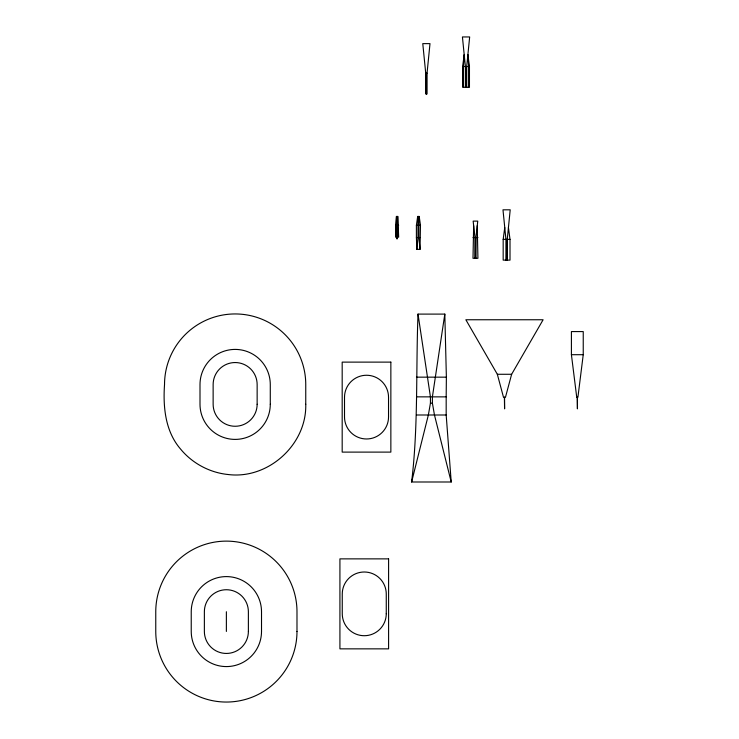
<?xml version="1.0" encoding="UTF-8"?>
<svg xmlns="http://www.w3.org/2000/svg" width="739" height="739" viewBox="0 0 739 739"><rect width="100%" height="100%" fill="white"/><g stroke="black" fill="none" stroke-linecap="round" stroke-linejoin="round"><path stroke-width="1.11" d="M446.18 396.871L446.374 377.158L444.813 314.103L418.015 314.103C415.835 370.119 418.394 426.209 411.614 481.994L451.215 481.994L446.18 414.995L446.18 396.871L416.648 396.852M420.02 249.366L420.473 225.312L419.198 216.444L417.683 216.444L416.399 225.312L416.399 237.533L416.861 249.366L420.02 249.366L418.902 237.533L418.902 216.444M477.246 225.691L477.921 258.29L472.997 258.29L473.662 225.691M397.019 237.136L395.568 237.136L395.568 225.312L396.363 216.444L397.868 216.444L398.663 237.136L397.212 237.136M416.861 249.366L417.978 237.533L417.978 216.444M427.04 73.189L429.996 43.629L422.773 43.629L425.729 73.189L425.729 93.945L427.04 93.945L427.04 73.189L425.729 73.189M583.237 354.702L577.916 397.259L576.734 397.259L571.413 354.702L571.413 331.58L583.237 331.58L583.237 354.702L571.413 354.702M468.674 87.267L468.674 66.51L467.889 54.677L469.459 66.51L469.459 87.267L462.632 87.267L462.632 66.51L464.203 54.677L463.418 66.51L463.418 87.267M508.432 227.538L510.012 239.371L510.012 260.128L503.176 260.128L503.176 239.371L504.755 227.538M444.813 314.103L432.398 396.871L432.398 403.171L434.467 414.995L451.215 481.994M418.015 314.103L430.431 396.871L430.431 403.171L428.361 414.995L411.614 481.994M511.628 374.276L505.467 397.259L503.499 397.259L497.338 374.276L465.856 319.756L543.11 319.756L511.628 374.276L497.338 374.276M462.632 66.51L469.459 66.51M395.568 225.312L398.663 225.312M416.399 225.312L420.473 225.312M416.399 237.533L420.473 237.533M472.997 237.533L477.921 237.533M503.176 239.371L510.012 239.371M416.445 377.158L446.374 377.158M430.431 403.171L432.398 403.171M416.648 414.995L446.18 414.995M577.427 397.259L577.427 408.852L577.233 397.259M507.25 260.128L507.25 239.371L510.206 209.811L502.982 209.811L505.938 239.371L505.938 260.128M506.695 260.128L506.695 239.769L506.492 260.128M504.58 397.259L504.58 408.852L504.386 397.259M475.953 258.29L475.953 237.533L477.754 221.109L473.154 221.109L474.965 237.533L474.965 258.29M475.537 258.29L475.537 237.921L475.371 258.29M466.706 87.267L466.706 66.51L469.662 36.95L462.429 36.95L465.385 66.51L465.385 87.267M426.477 93.945L426.477 73.577L426.283 93.945M397.573 216.444L397.573 237.136M396.658 216.444L396.658 237.136M226.374 611.735L226.374 631.439M305.752 404.261C306.842 444.555 268.22 479.565 228.222 474.53C209.793 472.711 192.316 463.371 180.556 449.053C165.25 431.373 162.959 406.94 164.529 384.557A70.611 70.611 0 0 1 235.141 313.946A70.611 70.611 0 0 1 305.752 384.557L305.752 404.261M466.143 66.898L465.949 86.869L466.143 66.898M397.212 225.709L397.019 238.845L397.212 225.709M390.857 362.119L342.185 362.119L342.185 452.111L390.857 452.111L390.857 362.119M388.594 558.869L339.922 558.869L339.922 648.851L388.594 648.851L388.594 558.869M388.529 416.962L388.529 397.259A22.004 22.004 0 0 0 366.526 375.255A22.004 22.004 0 0 0 344.513 397.259L344.513 416.962A22.004 22.004 0 0 0 366.526 438.975A22.004 22.004 0 0 0 388.529 416.962M386.266 613.712L386.266 594.008A22.004 22.004 0 0 0 364.262 572.004A22.004 22.004 0 0 0 342.259 594.008L342.259 613.712A22.004 22.004 0 0 0 364.262 635.716A22.004 22.004 0 0 0 386.266 613.712M296.986 631.439L296.986 611.735A70.611 70.611 0 0 0 226.374 541.124A70.611 70.611 0 0 0 155.763 611.735L155.763 631.439A70.611 70.611 0 0 0 226.374 702.05A70.611 70.611 0 0 0 296.986 631.439M270.28 404.261L270.28 384.557A35.139 35.139 0 0 0 235.141 349.408A35.139 35.139 0 0 0 200.001 384.557L200.001 404.261A35.139 35.139 0 0 0 235.141 439.4A35.139 35.139 0 0 0 270.28 404.261M261.514 631.439L261.514 611.735A35.139 35.139 0 0 0 226.374 576.596A35.139 35.139 0 0 0 191.235 611.735L191.235 631.439A35.139 35.139 0 0 0 226.374 666.578A35.139 35.139 0 0 0 261.514 631.439M257.144 404.261L257.144 384.557A22.004 22.004 0 0 0 235.141 362.544A22.004 22.004 0 0 0 213.137 384.557L213.137 404.261A22.004 22.004 0 0 0 235.141 426.264A22.004 22.004 0 0 0 257.144 404.261M248.378 631.439L248.378 611.735A22.004 22.004 0 0 0 226.374 589.731A22.004 22.004 0 0 0 204.37 611.735L204.37 631.439A22.004 22.004 0 0 0 226.374 653.442A22.004 22.004 0 0 0 248.378 631.439"/></g></svg>
